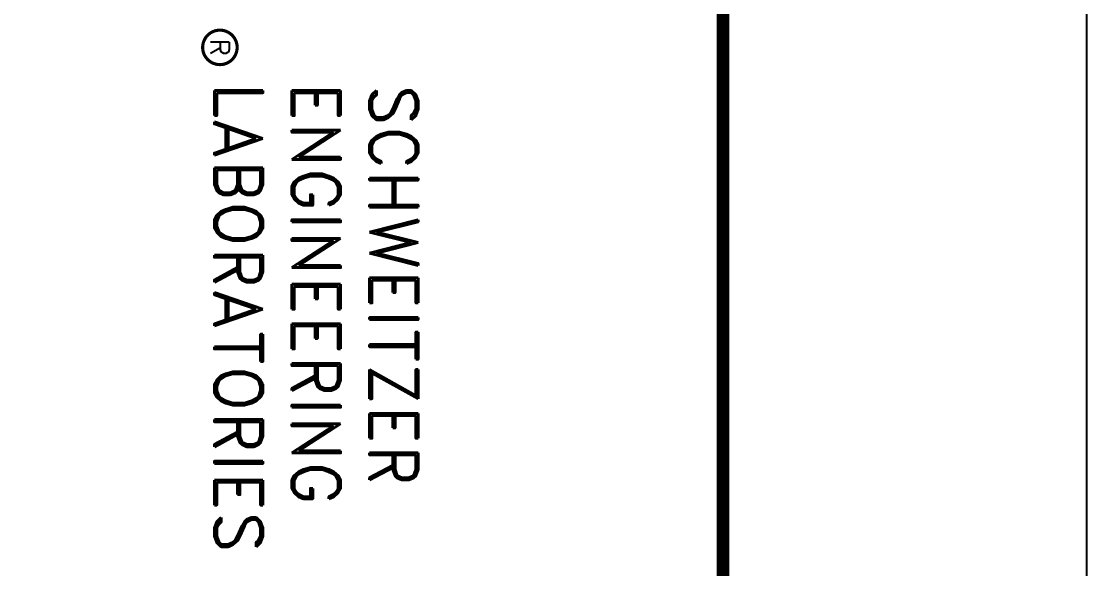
# Model space of a CAD drawing. Extents: x 1.8 to 21.7, y 5 to 12.1.
# Drawn here: x 18.251 to 21.65, y 8.022 to 9.769 of the extents above; entities that cross this region are included whole.
import ezdxf
from ezdxf.enums import TextEntityAlignment as Align

# ---------------------------------------------------------------- set-up
doc = ezdxf.new("R2010")
doc.units = 0
doc.header["$MEASUREMENT"] = 0
doc.layers.get('0').update_dxf_attribs({"linetype": 'CONTINUOUS'})
doc.styles.add('ROMAND', font='ROMAND', dxfattribs={"width": 0.875})
doc.styles.add('ROMANS', font='ROMANS')

msp = doc.modelspace()

# ---------------------------------------------------------------- linework, layer by layer
msp.add_line((21.65, 5.725), (21.65, 11.775))
at = {"linetype": 'CONTINUOUS', "const_width": 0.04}
msp.add_lwpolyline([(20.49, 6.315), (20.49, 11.185, 0.414214), (20.41, 11.265), (3.09, 11.265, 0.414214), (3.01, 11.185), (3.01, 6.315, 0.414214), (3.09, 6.235), (20.41, 6.235, 0.414214)], format="xyb", close=True, dxfattribs=at)
at = {"const_width": 0.01}
msp.add_lwpolyline([(18.885, 9.7404, 1), (18.885, 9.6304, 1)], format="xyb", close=True, dxfattribs=at)

# ---------------------------------------------------------------- texts
at = {"style": 'ROMANS'}
msp.add_text('R', height=0.06, rotation=270, dxfattribs=at).set_placement((18.885, 9.6854), align=Align.MIDDLE)
at = {"linetype": 'CONTINUOUS', "style": 'ROMAND'}
for s, p in [('LABORATORIES', (18.8674, 9.5739)), ('ENGINEERING', (19.1149, 9.5739)), ('SCHWEITZER', (19.3624, 9.5675))]:
    msp.add_text(s, height=0.155, rotation=270, dxfattribs=at).set_placement(p)

doc.saveas('drawing.dxf')
